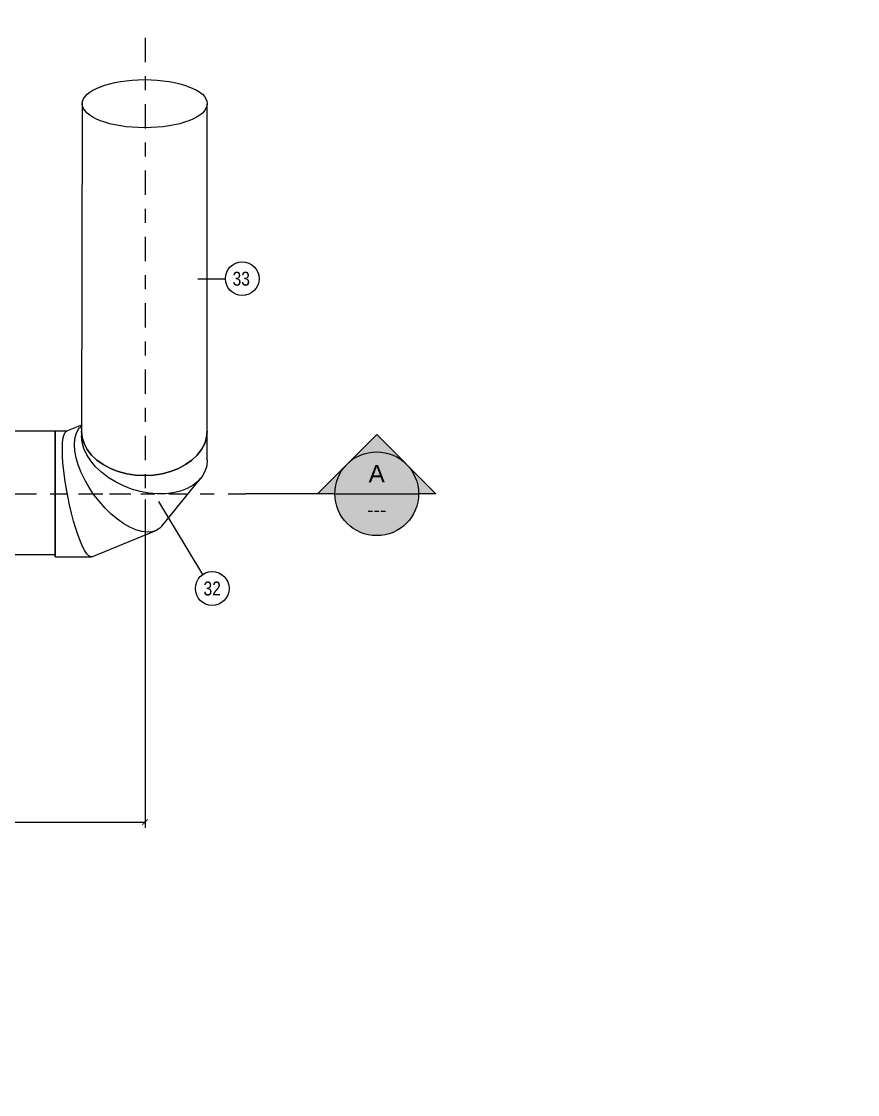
# Model space of a CAD drawing. Header units: feet. Extents: x 0 to 285175, y 0 to 9111378.
# Drawn here: x 285117.68 to 285123.67, y 9111363.48 to 9111371.16 of the extents above; entities that cross this region are included whole.
import ezdxf
from ezdxf import colors
from ezdxf.entities.mleader import LeaderData, LeaderLine
from ezdxf.enums import TextEntityAlignment as Align
from ezdxf.math import Vec2, Vec3

# ---------------------------------------------------------------- set-up
doc = ezdxf.new("R2010")
doc.units = ezdxf.units.FT
doc.header["$MEASUREMENT"] = 0
doc.linetypes.add('DASHDOT', pattern=[1, 0.5, -0.25, 0, -0.25])
doc.layers.get('0').update_dxf_attribs({"linetype": 'CONTINUOUS'})
doc.layers.get('DEFPOINTS').update_dxf_attribs({"linetype": 'CONTINUOUS'})
for name, color, linetype in [('EIXO', 1, 'DASHDOT'), ('H-SA-DIM', 1, 'CONTINUOUS'), ('H-SA-EIXOS', 1, 'DASHDOT'), ('H-SA-SIMB', 1, 'CONTINUOUS'), ('H-SA-TEXTO', 2, 'CONTINUOUS'), ('INDIC', 2, 'CONTINUOUS'), ('Top View-Ferro Fundido - JGS - K7(Esgoto)', 7, 'CONTINUOUS')]:
    doc.layers.add(name, color=color, linetype=linetype)
doc.styles.add('EGC_Arial_2.0mm', font='arial.ttf', dxfattribs={"width": 0.8, "height": 2})
doc.styles.add('EGC_Arial_2.5mm', font='arial.ttf', dxfattribs={"width": 0.8, "height": 2.5})
doc.styles.get("Standard").update_dxf_attribs({"font": 'arial.ttf'})
doc.dimstyles.new('Copy of EGC_2.0mm', dxfattribs={"dimtxt": 0.1, "dimasz": 0.04, "dimexe": 0.04, "dimexo": 0.04, "dimgap": 0.04, "dimtad": 1, "dimzin": 1, "dimdsep": 46, "dimtxsty": 'Standard', "dimblk": 'ARCHTICK', "dimcen": 0, "dimclrd": 1, "dimclre": 1, "dimclrt": 2, "dimazin": 0, "dimtfac": 1, "dimtix": 1, "dimtmove": 1, "dimatfit": 3, "dimldrblk": 'NONE', "dimfxl": 0.002, "dimtolj": 1, "dimtzin": 0, "dimlwd": -1, "dimarcsym": 0})

# ---------------------------------------------------------------- blocks, each defined once
blk = doc.blocks.new('_ArchTick')
at = {"color": 0, "linetype": 'ByBlock', "const_width": 0.15}
blk.add_lwpolyline([(-0.5, -0.5), (0.5, 0.5)], dxfattribs=at)
blk = doc.blocks.new('*D1214')
at = {"layer": 'DEFPOINTS', "color": 0, "transparency": 16777216}
for p in [(285118.5693, 9111367.7788), (285110.6676, 9111366.0294), (285118.5693, 9111365.4277)]:
    blk.add_point(p, dxfattribs=at)
at = {"layer": 'H-SA-DIM', "color": 1, "lineweight": -2, "transparency": 16777216}
for p, q in [((285118.5693, 9111367.7388), (285118.5693, 9111365.3877)), ((285110.6676, 9111365.9894), (285110.6676, 9111365.3877))]:
    blk.add_line(p, q, dxfattribs=at)
at = {"layer": 'H-SA-DIM', "color": 1, "transparency": 16777216}
blk.add_line((285110.6676, 9111365.4277), (285118.5693, 9111365.4277), dxfattribs=at)
at = {"layer": 'H-SA-DIM', "color": 1, "transparency": 16777216, "xscale": 0.04, "yscale": 0.04, "zscale": 0.04, "rotation": 180}
blk.add_blockref('_ArchTick', (285110.6676, 9111365.4277), dxfattribs=at)
at = {"layer": 'H-SA-DIM', "color": 1, "transparency": 16777216, "xscale": 0.04, "yscale": 0.04, "zscale": 0.04}
blk.add_blockref('_ArchTick', (285118.5693, 9111365.4277), dxfattribs=at)
at = {"layer": 'H-SA-DIM', "color": 2, "transparency": 16777216, "insert": (285114.6185, 9111365.5188), "char_height": 0.1, "attachment_point": 5}
blk.add_mtext('\\A1;7.90', dxfattribs=at)
blk = doc.blocks.new('_None')
blk = doc.blocks.new('*U1177')
at = {"true_color": 0x737373}
h = blk.add_hatch(color=8, dxfattribs=at)
h.dxf.hatch_style = 1
h.paths.add_polyline_path([(4.24, 4.24), (8.49, 0), (6, 0, 0.198912)])
h.paths.add_polyline_path([(0, 8.49), (4.24, 4.24, 0.414214), (-4.24, 4.24)])
h.paths.add_polyline_path([(-4.24, 4.24, 0.198912), (-6, 0), (-8.49, 0)])
h = blk.add_hatch(color=8, dxfattribs=at)
h.dxf.hatch_style = 1
h.paths.add_polyline_path([(4.24, 4.24), (8.49, 0), (6, 0, 0.198912)])
h.paths.add_polyline_path([(15.49, 0.03), (-15.49, 0.03), (-15.49, 5.65), (15.49, 5.65)], flags=9)
at = {"true_color": 0xffffff}
h = blk.add_hatch(color=7, dxfattribs=at)
h.dxf.hatch_style = 1
edge = h.paths.add_edge_path()
edge.add_arc((0, 0), 6, 0, 360)
for p, q in [((0, 8.49), (-8.49, 0)), ((0, 8.49), (8.49, 0)), ((-6, 0), (6, 0)), ((-6, 0), (-18.69, 0)), ((8.49, 0), (6, 0))]:
    blk.add_line(p, q)
blk.add_circle((0, 0), 6)
for tag, height, style, p in [('IDENTIFIER', 2.5, 'EGC_Arial_2.5mm', (0, 2.87)), ('DRG_REF', 2, 'EGC_Arial_2.0mm', (0, -2.29))]:
    blk.add_attdef(tag, text='', height=height, dxfattribs=dict(style=style)).set_placement(p, align=Align.MIDDLE_CENTER)

msp = doc.modelspace()

# ---------------------------------------------------------------- linework, layer by layer
at = {"layer": 'EIXO', "ltscale": 0.35}
for p, q in [((285118.5693, 9111371.0451), (285118.5693, 9111367.7788)), ((285110.9676, 9111367.7794), (285118.5693, 9111367.7795, -478.1983))]:
    msp.add_line(p, q, dxfattribs=at)
at = {"layer": 'H-SA-DIM'}
msp.add_ellipse((285118.5667, 9111370.5726), major_axis=(0.4479, 0), ratio=0.385089, dxfattribs=at)
at = {"layer": 'H-SA-EIXOS', "ltscale": 0.25}
msp.add_lwpolyline([(285079.427, 9111371.1615), (285093.2398, 9111371.1615), (285093.2398, 9111367.7792), (285119.2936, 9111367.7795)], dxfattribs=at)
at = {"layer": 'Top View-Ferro Fundido - JGS - K7(Esgoto)', "color": 1, "linetype": 'ByBlock', "lineweight": -2}
for p, q in [((285118.1189, 9111370.5803, 1.9617), (285118.114, 9111368.2286)), ((285119.0146, 9111368.2286), (285119.0146, 9111370.5726)), ((285110.9676, 9111368.2292), (285117.9264, 9111368.2292)), ((285117.9264, 9111368.2278), (285117.9264, 9111368.2233)), ((285118.012, 9111368.2278), (285117.9264, 9111368.2278)), ((285117.9264, 9111368.2233), (285117.9264, 9111368.2096)), ((285118.114, 9111368.2707), (285118.0061, 9111368.2267)), ((285118.114, 9111368.2682), (285118.0985, 9111368.2493)), ((285118.1186, 9111368.1833), (285118.114, 9111368.2286)), ((285118.114, 9111368.2286), (285118.114, 9111368.1931)), ((285119.0146, 9111368.2286), (285119.01, 9111368.1833)), ((285119.0146, 9111368.0224), (285119.0146, 9111368.2286)), ((285117.9264, 9111368.2096), (285117.9264, 9111368.1871)), ((285117.9264, 9111368.1871), (285117.9264, 9111368.1564)), ((285117.9264, 9111368.1564), (285117.9264, 9111368.1179)), ((285118.1322, 9111368.1389), (285118.1186, 9111368.1833)), ((285119.01, 9111368.1833), (285118.9963, 9111368.1389)), ((285117.9264, 9111368.1179), (285117.9264, 9111368.0724)), ((285117.9264, 9111368.0724), (285117.9264, 9111368.021)), ((285118.1547, 9111368.0964), (285118.1322, 9111368.1389)), ((285118.1855, 9111368.0565), (285118.1547, 9111368.0964)), ((285118.9739, 9111368.0964), (285118.9431, 9111368.0565)), ((285118.9963, 9111368.1389), (285118.9739, 9111368.0964)), ((285117.9264, 9111368.021), (285117.9264, 9111367.9646)), ((285118.224, 9111368.0201), (285118.1855, 9111368.0565)), ((285118.2694, 9111367.988), (285118.224, 9111368.0201)), ((285118.9046, 9111368.0201), (285118.8592, 9111367.988)), ((285118.9431, 9111368.0565), (285118.9046, 9111368.0201)), ((285117.9264, 9111367.9646), (285117.9264, 9111367.9044)), ((285118.3208, 9111367.9608), (285118.2694, 9111367.988)), ((285118.3772, 9111367.939), (285118.3208, 9111367.9608)), ((285118.4374, 9111367.9231), (285118.3772, 9111367.939)), ((285118.5002, 9111367.9135), (285118.4374, 9111367.9231)), ((285118.5643, 9111367.9102), (285118.5002, 9111367.9135)), ((285118.6284, 9111367.9135), (285118.5643, 9111367.9102)), ((285118.6912, 9111367.9231), (285118.6284, 9111367.9135)), ((285118.7513, 9111367.939), (285118.6912, 9111367.9231)), ((285118.8077, 9111367.9608), (285118.7513, 9111367.939)), ((285118.8592, 9111367.988), (285118.8077, 9111367.9608)), ((285117.9264, 9111367.9044), (285117.9264, 9111367.8416)), ((285117.9264, 9111367.8416), (285117.9264, 9111367.7776)), ((285118.6882, 9111367.5475), (285118.967, 9111367.8891)), ((285117.9264, 9111367.7776), (285117.9264, 9111367.7135)), ((285117.9264, 9111367.7135), (285117.9264, 9111367.6507)), ((285117.9264, 9111367.6507), (285117.9264, 9111367.5905)), ((285117.9264, 9111367.5905), (285117.9264, 9111367.5341)), ((285117.9264, 9111367.5341), (285117.9264, 9111367.4827)), ((285117.9264, 9111367.4827), (285117.9264, 9111367.4372)), ((285118.1885, 9111367.3284), (285118.6425, 9111367.5138)), ((285117.9264, 9111367.4372), (285117.9264, 9111367.3987)), ((285117.9264, 9111367.3987), (285117.9264, 9111367.368)), ((285110.9676, 9111367.3292), (285117.9264, 9111367.3455)), ((285117.9264, 9111367.368), (285117.9264, 9111367.3455)), ((285117.9264, 9111367.3455), (285117.9264, 9111367.3318)), ((285117.9264, 9111367.3318), (285117.9264, 9111367.3273)), ((285117.9264, 9111367.3273), (285118.1826, 9111367.3273))]:
    msp.add_line(p, q, dxfattribs=at)
for points in [[(285117.9264, 9111368.096, 0), (285117.9264, 9111368.138, 0), (285117.9264, 9111368.1728, 0), (285117.9264, 9111368.1994, 0), (285117.9264, 9111368.2176, 0), (285117.9264, 9111368.2267, 0), (285117.9264, 9111368.2278, 0)], [(285117.9767, 9111368.096, 0), (285117.9778, 9111368.1363, 0), (285117.9811, 9111368.1701, 0), (285117.9866, 9111368.1964, 0), (285117.9942, 9111368.215, 0), (285118.0037, 9111368.2255, 0), (285118.0081, 9111368.2274, 0)], [(285118.0637, 9111368.1315, 0), (285118.0668, 9111368.1727, 0), (285118.076, 9111368.2088, 0), (285118.091, 9111368.2391, 0), (285118.1007, 9111368.2519, 0)], [(285118.114, 9111368.2286, 0), (285118.1186, 9111368.1833, 0), (285118.1322, 9111368.1389, 0), (285118.1547, 9111368.0964, 0), (285118.1855, 9111368.0565, 0), (285118.224, 9111368.0201, 0), (285118.2694, 9111367.988, 0), (285118.3208, 9111367.9608, 0), (285118.3772, 9111367.939, 0), (285118.4374, 9111367.9231, 0), (285118.5002, 9111367.9135, 0), (285118.5643, 9111367.9102, 0), (285118.6284, 9111367.9135, 0), (285118.6912, 9111367.9231, 0), (285118.7513, 9111367.939, 0), (285118.8077, 9111367.9608, 0), (285118.8592, 9111367.988, 0), (285118.9046, 9111368.0201, 0), (285118.9431, 9111368.0565, 0), (285118.9739, 9111368.0964, 0), (285118.9963, 9111368.1389, 0), (285119.01, 9111368.1833, 0), (285119.0146, 9111368.2286, 0)], [(285119.0146, 9111368.0224, 0), (285119.0104, 9111367.9799, 0), (285118.9979, 9111367.9397, 0), (285118.9773, 9111367.9027, 0), (285118.949, 9111367.8694, 0), (285118.9136, 9111367.8406, 0), (285118.8716, 9111367.8168, 0), (285118.824, 9111367.7984, 0), (285118.7715, 9111367.7858, 0), (285118.7151, 9111367.7792, 0), (285118.6559, 9111367.7787, 0), (285118.595, 9111367.7843, 0), (285118.5336, 9111367.7959, 0), (285118.4727, 9111367.8134, 0), (285118.4135, 9111367.8363, 0), (285118.3571, 9111367.8643, 0), (285118.3046, 9111367.8968, 0), (285118.2569, 9111367.9333, 0), (285118.215, 9111367.973, 0), (285118.1796, 9111368.0152, 0), (285118.1513, 9111368.0592, 0), (285118.1307, 9111368.104, 0), (285118.1182, 9111368.1489, 0), (285118.114, 9111368.1931, 0)], [(285117.9264, 9111367.3273, 0), (285117.9264, 9111367.3284, 0), (285117.9264, 9111367.3376, 0), (285117.9264, 9111367.3557, 0), (285117.9264, 9111367.3823, 0), (285117.9264, 9111367.4171, 0), (285117.9264, 9111367.4592, 0), (285117.9264, 9111367.5077, 0), (285117.9264, 9111367.5618, 0), (285117.9264, 9111367.6202, 0), (285117.9264, 9111367.6818, 0), (285117.9264, 9111367.7454, 0), (285117.9264, 9111367.8097, 0), (285117.9264, 9111367.8733, 0), (285117.9264, 9111367.9349, 0), (285117.9264, 9111367.9934, 0), (285117.9264, 9111368.0474, 0), (285117.9264, 9111368.096, 0)], [(285118.1909, 9111367.3296, 0), (285118.1797, 9111367.3275, 0), (285118.1669, 9111367.3338, 0), (285118.1528, 9111367.3484, 0), (285118.1377, 9111367.3709, 0), (285118.1219, 9111367.401, 0), (285118.1055, 9111367.4382, 0), (285118.0891, 9111367.4816, 0), (285118.0728, 9111367.5306, 0), (285118.0569, 9111367.5842, 0), (285118.0418, 9111367.6413, 0), (285118.0277, 9111367.701, 0), (285118.015, 9111367.7622, 0), (285118.0037, 9111367.8236, 0), (285117.9942, 9111367.8842, 0), (285117.9866, 9111367.9427, 0), (285117.9811, 9111367.9982, 0), (285117.9778, 9111368.0496, 0), (285117.9767, 9111368.096, 0)], [(285118.6888, 9111367.5482, 0), (285118.675, 9111367.5338, 0), (285118.6491, 9111367.5167, 0), (285118.6184, 9111367.5066, 0), (285118.5835, 9111367.5039, 0), (285118.545, 9111367.5085, 0), (285118.5038, 9111367.5203, 0), (285118.4604, 9111367.5393, 0), (285118.4159, 9111367.5649, 0), (285118.3709, 9111367.5967, 0), (285118.3263, 9111367.6341, 0), (285118.283, 9111367.6765, 0), (285118.2417, 9111367.7229, 0), (285118.2033, 9111367.7727, 0), (285118.1684, 9111367.8248, 0), (285118.1377, 9111367.8783, 0), (285118.1117, 9111367.9321, 0), (285118.091, 9111367.9854, 0), (285118.076, 9111368.037, 0), (285118.0668, 9111368.086, 0), (285118.0637, 9111368.1315, 0)]]:
    msp.add_polyline3d(points, dxfattribs=at)

# ---------------------------------------------------------------- dimensions: what is measured, and where the dimension line sits
at = {"layer": 'H-SA-DIM'}
dim = msp.add_linear_dim(base=(285118.5693, 9111365.4277), p1=(285110.6676, 9111366.0294), p2=(285118.5693, 9111367.7788), dimstyle='Copy of EGC_2.0mm', dxfattribs=at)
dim.commit()
dim.dimension.update_dxf_attribs({"geometry": '*D1214', "text_midpoint": (285114.6185, 9111365.5188)})

# ---------------------------------------------------------------- next in the draw order: leaders
at = {"layer": 'H-SA-TEXTO'}
ml = msp.add_multileader_mtext('Standard', dxfattribs=at)
ml.set_content('CANAL CS21A-TRECHO 1', color=2, style='EGC_Arial_2.0mm')
ml.set_leader_properties(color=1, linetype='ByLayer', lineweight=-1)
ml.set_arrow_properties(name='NONE')
ml.build(insert=Vec2(0, 0))
ml.multileader.update_dxf_attribs({"text_left_attachment_type": 2, "text_right_attachment_type": 2, "dogleg_length": 1.9819, "arrow_head_size": 0.075, "scale": 0.05})
ctx = ml.context
ctx.base_point, ctx.scale, ctx.char_height, ctx.arrow_head_size, ctx.landing_gap_size, ctx.plane_origin, ctx.plane_x_axis, ctx.plane_y_axis = Vec3(285160.9317, 9111368.2089), 0.05, 0.1, 0.075, 0.05, Vec3(285098.0095, 9111752.4827), Vec3(-0.005007, 0.999987), Vec3(-0.999987, -0.005007)
ctx.left_attachment, ctx.right_attachment, ctx.text_align_type = 2, 2, 1
notes = []
notes.append((ctx, [(0, (0, 0, 0), (0, 0), (1, 0), 1, [])]))
ctx.mtext.insert, ctx.mtext.text_direction, ctx.mtext.rotation, ctx.mtext.width, ctx.mtext.defined_height, ctx.mtext.alignment, ctx.mtext.flow_direction = Vec3(285160.8763, 9111368.9256), Vec3(-0.005007, 0.999987), 1.575804, 1.426802, 0.2824, 2, 5
ctx.mtext.has_bg_fill, ctx.mtext.bg_color, ctx.mtext.bg_scale_factor, ctx.mtext.bg_transparency, ctx.mtext.use_window_bg_color = 1, -1073741824, 1, 0, 1
for ctx, leaders in notes:
    for number, flags, end, landing, length, lines in leaders:
        leader = LeaderData()
        leader.index, (leader.has_last_leader_line, leader.has_dogleg_vector, leader.attachment_direction) = number, flags
        leader.last_leader_point, leader.dogleg_vector, leader.dogleg_length = Vec3(end), Vec3(landing), length
        for number, points, colour, breaks in lines:
            line = LeaderLine()
            line.index, line.vertices, line.color, line.breaks = number, Vec3.list(points), colors.encode_raw_color(colour), breaks
            leader.lines.append(line)
        ctx.leaders.append(leader)

# ---------------------------------------------------------------- next in the draw order: linework, layer by layer
at = {"layer": 'INDIC', "color": 1, "linetype": 'Continuous'}
for p, q in [((285119.1445, 9111369.3155), (285118.9473, 9111369.3155)), ((285118.9823, 9111367.2014), (285118.6685, 9111367.7239))]:
    msp.add_line(p, q, dxfattribs=at)
for centre in [(285119.2652, 9111369.3195), (285119.05, 9111367.1009)]:
    msp.add_circle(centre, 0.1207, dxfattribs=at)

# ---------------------------------------------------------------- next in the draw order: block references
at = {"layer": 'H-SA-SIMB', "xscale": 0.05, "yscale": 0.05, "zscale": 0.05}
msp.add_blockref('*U1177', (285120.2283, 9111367.7795, -478.1983), dxfattribs=at).add_auto_attribs({'DRG_REF': '---', 'IDENTIFIER': 'A'})

# ---------------------------------------------------------------- next in the draw order: texts
at = {"layer": 'INDIC', "color": 2, "style": 'EGC_Arial_2.0mm', "width": 0.8}
for s, p in [('33', (285119.258, 9111369.3195)), ('32', (285119.05, 9111367.1009))]:
    msp.add_text(s, height=0.1, dxfattribs=at).set_placement(p, align=Align.MIDDLE_CENTER)

# ---------------------------------------------------------------- next in the draw order: leaders
at = {"layer": 'H-SA-TEXTO'}
ml = msp.add_multileader_mtext('Standard', dxfattribs=at)
ml.set_content('CÂMARA DE DESCARGA', color=2, style='EGC_Arial_2.0mm')
ml.set_leader_properties(color=1, linetype='ByLayer', lineweight=-1)
ml.set_arrow_properties(name='NONE')
ml.build(insert=Vec2(0, 0))
ml.multileader.update_dxf_attribs({"text_left_attachment_type": 2, "text_right_attachment_type": 2, "dogleg_length": 1.9819, "arrow_head_size": 0.075, "scale": 0.05})
ctx = ml.context
ctx.base_point, ctx.scale, ctx.char_height, ctx.arrow_head_size, ctx.landing_gap_size, ctx.plane_origin, ctx.plane_x_axis, ctx.plane_y_axis = Vec3(285160.155, 9111364.3082), 0.05, 0.1, 0.075, 0.05, Vec3(285539.3343, 9111433.6975), Vec3(0.999987, 0.005007), Vec3(-0.005007, 0.999987)
ctx.left_attachment, ctx.right_attachment, ctx.text_align_type = 2, 2, 1
notes = []
notes.append((ctx, [(0, (0, 0, 0), (0, 0), (1, 0), 1, [])]))
ctx.mtext.insert, ctx.mtext.text_direction, ctx.mtext.rotation, ctx.mtext.width, ctx.mtext.defined_height, ctx.mtext.alignment, ctx.mtext.flow_direction = Vec3(285160.8633, 9111364.3753), Vec3(0.999987, 0.005007), 0.005007, 1.322834, 0.2562, 2, 5
ctx.mtext.has_bg_fill, ctx.mtext.bg_color, ctx.mtext.bg_scale_factor, ctx.mtext.bg_transparency, ctx.mtext.use_window_bg_color = 1, -1073741824, 1, 0, 1
for ctx, leaders in notes:
    for number, flags, end, landing, length, lines in leaders:
        leader = LeaderData()
        leader.index, (leader.has_last_leader_line, leader.has_dogleg_vector, leader.attachment_direction) = number, flags
        leader.last_leader_point, leader.dogleg_vector, leader.dogleg_length = Vec3(end), Vec3(landing), length
        for number, points, colour, breaks in lines:
            line = LeaderLine()
            line.index, line.vertices, line.color, line.breaks = number, Vec3.list(points), colors.encode_raw_color(colour), breaks
            leader.lines.append(line)
        ctx.leaders.append(leader)

doc.saveas('drawing.dxf')
